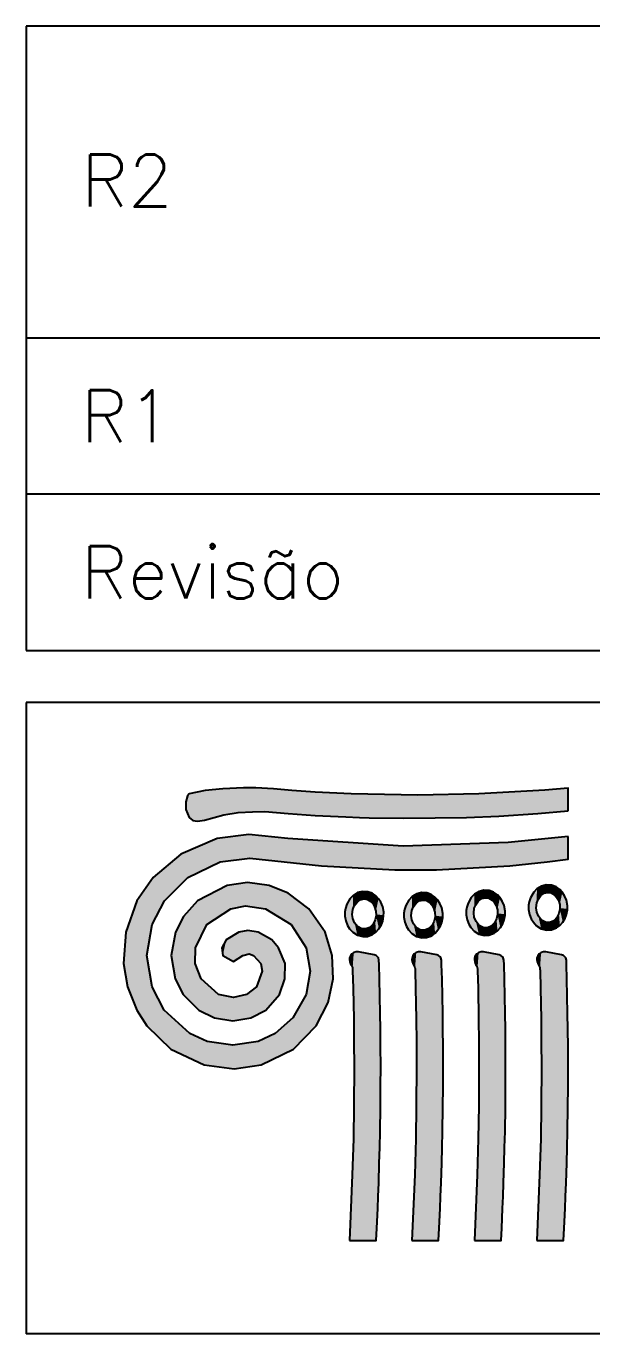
# Model space of a CAD drawing. Extents: x 0 to 84.1, y 0 to 59.4.
# Drawn here: x 65.6 to 67.77, y 7.38 to 12.41 of the extents above; entities that cross this region are included whole.
import ezdxf

# ---------------------------------------------------------------- set-up
doc = ezdxf.new("R2010")
doc.units = 0
doc.header["$MEASUREMENT"] = 0
doc.layers.add('2', color=2, linetype='CONTINUOUS')
doc.layers.add('3', color=3, linetype='CONTINUOUS')
doc.styles.get("Standard").update_dxf_attribs({"font": 'ROMANS.SHX'})

msp = doc.modelspace()

# ---------------------------------------------------------------- linework, layer by layer
at = {"layer": '2', "linetype": 'Continuous'}
for p, q in [((83.1, 12.407896), (65.6, 12.407888)), ((65.6, 12.407888), (65.6, 10.007925)), ((83.1, 11.207914), (65.6, 11.207907)), ((83.1, 10.607908), (65.6, 10.607901)), ((65.6, 10.007925), (83.1, 10.007933)), ((83.1, 9.80792), (65.6, 9.807913)), ((65.6, 9.807913), (65.6, 7.379943)), ((83.1, 7.379951), (65.6, 7.379943))]:
    msp.add_line(p, q, dxfattribs=at)
at = {"layer": '3', "linetype": 'Continuous'}
for points in [[(67.682108, 9.3906), (67.682382, 9.478426), (67.592386, 9.470602), (67.33996, 9.455601), (67.104486, 9.450796), (66.848688, 9.455601), (66.710962, 9.462519), (66.620813, 9.468695), (66.550607, 9.474985), (66.482568, 9.478931), (66.434839, 9.479364), (66.355096, 9.475798), (66.288263, 9.468641), (66.225732, 9.455601), (66.219293, 9.449015), (66.212946, 9.425602), (66.214136, 9.395601), (66.226373, 9.365601), (66.240533, 9.353704), (66.257837, 9.350634), (66.285638, 9.355585), (66.322504, 9.365601), (66.359735, 9.375717), (66.414545, 9.384447), (66.469537, 9.387074), (66.516718, 9.388165), (66.60679, 9.380602), (66.710535, 9.373507), (66.828104, 9.367554), (66.880884, 9.365601), (66.918024, 9.364492), (67.050745, 9.362333), (67.291849, 9.365601), (67.415918, 9.370899), (67.565942, 9.380602), (67.682108, 9.3906)], [(67.682275, 9.292526), (67.451929, 9.26943), (67.047968, 9.254431), (66.606012, 9.284431), (66.455865, 9.299366), (66.334451, 9.284431), (66.194025, 9.224432), (66.087869, 9.13443), (66.025476, 9.044432), (65.982553, 8.924431), (65.974344, 8.804432), (65.989542, 8.71443), (66.025247, 8.62443), (66.063379, 8.56443), (66.156412, 8.474432), (66.284113, 8.414431), (66.399072, 8.399403), (66.502924, 8.414431), (66.627679, 8.474432), (66.714868, 8.56443), (66.760522, 8.65443), (66.779733, 8.744431), (66.775705, 8.834431), (66.749139, 8.924431), (66.685617, 9.014431), (66.606439, 9.07443), (66.533197, 9.104431), (66.450128, 9.11525), (66.372827, 9.104431), (66.258646, 9.044432), (66.203943, 8.98443), (66.173196, 8.924431), (66.157404, 8.834431), (66.173029, 8.744432), (66.203607, 8.684431), (66.263757, 8.62443), (66.323511, 8.594431), (66.394403, 8.583475), (66.463525, 8.594431), (66.520746, 8.62443), (66.573694, 8.684431), (66.594202, 8.744431), (66.595026, 8.804432), (66.570032, 8.864431), (66.543802, 8.89443), (66.491815, 8.924431), (66.451639, 8.931158), (66.416574, 8.924431), (66.368524, 8.89443), (66.351358, 8.864431), (66.355585, 8.834431), (66.396707, 8.811056), (66.433099, 8.834431), (66.457391, 8.840839), (66.474023, 8.834431), (66.501276, 8.804432), (66.506647, 8.774431), (66.484628, 8.71443), (66.447183, 8.684431), (66.397241, 8.673525), (66.339471, 8.684431), (66.272073, 8.744432), (66.249948, 8.804432), (66.250024, 8.864431), (66.294611, 8.954432), (66.386072, 9.014431), (66.442621, 9.025007), (66.52012, 9.014431), (66.617715, 8.954432), (66.675638, 8.864431), (66.691248, 8.774431), (66.675714, 8.684431), (66.625085, 8.594431), (66.556238, 8.534431), (66.491052, 8.504431), (66.394693, 8.489367), (66.295984, 8.504431), (66.228906, 8.534431), (66.130731, 8.62443), (66.08381, 8.71443), (66.063303, 8.834431), (66.083978, 8.954432), (66.131067, 9.044432), (66.221063, 9.13443), (66.345331, 9.194431), (66.458795, 9.209333), (66.591699, 9.194429), (66.734766, 9.179432), (67.016046, 9.164431), (67.17724, 9.164431), (67.458536, 9.179432), (67.601617, 9.194429), (67.682275, 9.205105), (67.682275, 9.292526)], [(67.651056, 9.01318), (67.679941, 9.010345), (67.680139, 9.025682), (67.676202, 9.047148), (67.669, 9.064474), (67.660181, 9.078058), (67.650354, 9.088884), (67.635904, 9.098909), (67.618707, 9.104954), (67.59855, 9.105957), (67.580042, 9.101328), (67.562463, 9.09082), (67.550256, 9.077709), (67.537912, 9.056534), (67.532831, 9.040876), (67.530725, 9.027674), (67.530679, 9.01128), (67.534097, 8.99268), (67.540918, 8.975435), (67.548883, 8.962545), (67.560937, 8.948984), (67.578882, 8.937578), (67.599741, 8.932346), (67.618036, 8.933327), (67.63772, 8.940475), (67.650537, 8.949694), (67.661874, 8.962606), (67.671289, 8.978491), (67.67634, 8.991747), (67.679941, 9.010345), (67.651056, 9.01318), (67.647287, 8.996344), (67.639032, 8.980574), (67.627008, 8.96797), (67.611948, 8.961723), (67.59588, 8.962345), (67.579965, 8.970942), (67.568292, 8.985844), (67.56167, 9.001894), (67.559412, 9.017694), (67.561761, 9.036875), (67.56701, 9.050226), (67.577585, 9.065071), (67.590158, 9.074083), (67.604852, 9.077269), (67.617639, 9.075212), (67.630396, 9.067793), (67.637781, 9.059566), (67.645197, 9.047176), (67.650385, 9.030325), (67.651056, 9.01318)], [(66.944727, 8.988146), (66.973611, 8.985312), (66.97381, 9.000647), (66.969873, 9.022112), (66.962671, 9.03944), (66.953851, 9.053026), (66.944025, 9.06385), (66.929575, 9.073877), (66.912378, 9.07992), (66.892221, 9.080923), (66.873712, 9.076294), (66.856134, 9.065786), (66.843927, 9.052675), (66.831583, 9.0315), (66.826501, 9.015844), (66.824396, 9.00264), (66.82435, 8.986246), (66.827768, 8.967646), (66.834589, 8.950399), (66.842554, 8.937511), (66.854608, 8.923952), (66.872552, 8.912545), (66.893411, 8.907312), (66.911707, 8.908293), (66.93139, 8.915442), (66.944208, 8.924658), (66.955545, 8.937574), (66.96496, 8.953455), (66.97001, 8.966713), (66.973611, 8.985312), (66.944727, 8.988146), (66.940958, 8.97131), (66.932703, 8.955542), (66.920679, 8.942938), (66.905618, 8.936689), (66.889551, 8.937311), (66.873636, 8.945908), (66.861963, 8.96081), (66.855341, 8.976862), (66.853082, 8.992662), (66.855432, 9.011843), (66.860681, 9.025192), (66.871255, 9.040037), (66.883829, 9.049051), (66.898523, 9.052233), (66.91131, 9.05018), (66.924066, 9.042761), (66.931451, 9.034533), (66.938867, 9.022142), (66.944055, 9.005293), (66.944727, 8.988146)], [(67.171564, 8.983473), (67.200449, 8.980639), (67.200647, 8.995974), (67.19671, 9.017439), (67.189508, 9.034767), (67.180688, 9.048353), (67.170862, 9.059177), (67.156412, 9.069204), (67.139215, 9.075247), (67.119058, 9.07625), (67.100549, 9.071621), (67.082971, 9.061113), (67.070764, 9.048002), (67.05842, 9.026827), (67.053339, 9.011171), (67.051233, 8.997967), (67.051187, 8.981573), (67.054605, 8.962973), (67.061426, 8.945726), (67.069391, 8.932838), (67.081445, 8.919278), (67.09939, 8.907872), (67.120248, 8.902639), (67.138544, 8.90362), (67.158228, 8.910769), (67.171045, 8.919986), (67.182382, 8.932901), (67.191797, 8.948782), (67.196848, 8.96204), (67.200449, 8.980639), (67.171564, 8.983473), (67.167795, 8.966637), (67.15954, 8.950869), (67.147516, 8.938265), (67.132455, 8.932016), (67.116388, 8.932638), (67.100473, 8.941235), (67.0888, 8.956137), (67.082178, 8.972189), (67.079919, 8.987989), (67.082269, 9.00717), (67.087518, 9.020519), (67.098093, 9.035364), (67.110666, 9.044378), (67.12536, 9.04756), (67.138147, 9.045507), (67.150903, 9.038088), (67.158289, 9.02986), (67.165704, 9.017469), (67.170892, 9.00062), (67.171564, 8.983473)], [(67.411264, 8.992693), (67.440149, 8.989859), (67.440347, 9.005194), (67.436411, 9.026659), (67.429224, 9.043987), (67.420389, 9.057573), (67.410577, 9.068398), (67.396112, 9.078424), (67.378931, 9.084467), (67.358759, 9.08547), (67.340265, 9.080841), (67.322687, 9.070333), (67.31048, 9.057222), (67.29812, 9.036047), (67.293054, 9.020391), (67.290948, 9.007187), (67.290887, 8.990793), (67.294305, 8.972193), (67.301141, 8.954947), (67.309091, 8.942059), (67.321146, 8.928499), (67.33909, 8.917092), (67.359949, 8.91186), (67.378259, 8.91284), (67.397943, 8.919989), (67.410745, 8.929205), (67.422083, 8.942122), (67.431497, 8.958002), (67.436548, 8.97126), (67.440149, 8.989859), (67.411264, 8.992693), (67.407495, 8.975857), (67.399255, 8.960089), (67.387231, 8.947485), (67.372156, 8.941236), (67.356104, 8.941858), (67.340173, 8.950455), (67.328516, 8.965357), (67.321878, 8.981409), (67.31962, 8.99721), (67.321985, 9.01639), (67.327234, 9.029739), (67.337793, 9.044584), (67.350366, 9.053598), (67.36506, 9.05678), (67.377863, 9.054728), (67.390619, 9.047308), (67.397989, 9.03908), (67.405405, 9.02669), (67.410608, 9.00984), (67.411264, 8.992693)], [(66.842279, 7.739437), (66.94491, 7.739439), (66.947275, 7.786627), (66.950723, 7.862328), (66.95257, 7.907877), (66.954523, 7.960403), (66.956918, 8.035666), (66.958536, 8.096395), (66.959894, 8.158493), (66.961343, 8.251038), (66.962061, 8.329054), (66.962289, 8.410531), (66.962061, 8.48235), (66.96145, 8.552756), (66.960657, 8.610739), (66.959375, 8.679088), (66.957849, 8.743306), (66.956232, 8.799954), (66.955713, 8.816286), (66.953302, 8.825648), (66.950403, 8.83005), (66.944482, 8.834986), (66.937418, 8.837608), (66.877039, 8.849056), (66.867792, 8.849098), (66.85882, 8.846245), (66.851068, 8.840656), (66.845834, 8.833596), (66.842798, 8.824997), (66.842279, 8.819589), (66.843439, 8.810333), (66.845453, 8.804639), (66.848413, 8.799309), (66.851465, 8.793633), (66.853357, 8.787999), (66.854181, 8.78358), (66.85444, 8.777612), (66.856226, 8.708833), (66.858453, 8.589367), (66.859369, 8.502367), (66.859705, 8.406388), (66.858789, 8.256698), (66.857278, 8.129676), (66.85293, 7.991474), (66.842279, 7.739437)], [(67.082285, 7.739435), (67.1849, 7.739437), (67.18728, 7.786626), (67.190729, 7.862326), (67.19259, 7.907875), (67.194513, 7.960402), (67.196924, 8.035666), (67.198541, 8.096394), (67.199884, 8.158491), (67.201349, 8.251036), (67.202051, 8.329052), (67.202295, 8.41053), (67.202066, 8.482349), (67.201456, 8.552755), (67.200647, 8.610737), (67.19938, 8.679087), (67.197839, 8.743305), (67.196222, 8.799953), (67.195718, 8.816284), (67.193323, 8.825647), (67.190393, 8.830048), (67.184488, 8.834984), (67.177423, 8.837606), (67.117059, 8.849054), (67.107797, 8.849096), (67.098825, 8.846243), (67.091089, 8.840654), (67.08584, 8.833595), (67.082819, 8.824995), (67.0823, 8.819588), (67.083459, 8.810331), (67.085474, 8.804638), (67.088434, 8.799307), (67.09147, 8.793633), (67.093378, 8.787998), (67.094202, 8.783579), (67.094446, 8.777611), (67.096231, 8.708832), (67.098444, 8.589365), (67.099374, 8.502365), (67.09971, 8.406387), (67.09881, 8.256697), (67.097284, 8.129675), (67.09292, 7.991472), (67.082285, 7.739435)], [(67.32229, 7.739437), (67.424921, 7.739439), (67.427286, 7.786627), (67.430734, 7.862328), (67.432581, 7.907877), (67.434534, 7.960403), (67.436929, 8.035667), (67.438547, 8.096395), (67.439905, 8.158493), (67.441354, 8.251038), (67.442072, 8.329054), (67.4423, 8.410532), (67.442072, 8.482351), (67.441461, 8.552757), (67.440668, 8.610739), (67.439386, 8.679089), (67.43786, 8.743307), (67.436243, 8.799955), (67.435724, 8.816286), (67.433313, 8.825649), (67.430414, 8.83005), (67.424493, 8.834986), (67.417429, 8.837608), (67.35705, 8.849056), (67.347803, 8.849098), (67.338831, 8.846245), (67.331079, 8.840656), (67.325845, 8.833597), (67.322809, 8.824997), (67.32229, 8.81959), (67.32345, 8.810333), (67.325464, 8.80464), (67.328424, 8.799309), (67.331476, 8.793634), (67.333368, 8.788), (67.334192, 8.783581), (67.334451, 8.777613), (67.336237, 8.708834), (67.338464, 8.589367), (67.33938, 8.502367), (67.339716, 8.406389), (67.3388, 8.256699), (67.337289, 8.129677), (67.332941, 7.991474), (67.32229, 7.739437)], [(67.56228, 7.739435), (67.664911, 7.739437), (67.667276, 7.786626), (67.670724, 7.862326), (67.672571, 7.907875), (67.674524, 7.960402), (67.67692, 8.035666), (67.678537, 8.096394), (67.679895, 8.158491), (67.681345, 8.251036), (67.682062, 8.329052), (67.682291, 8.41053), (67.682062, 8.482349), (67.681451, 8.552755), (67.680658, 8.610737), (67.679376, 8.679087), (67.67785, 8.743305), (67.676233, 8.799953), (67.675714, 8.816284), (67.673303, 8.825647), (67.670404, 8.830048), (67.664484, 8.834984), (67.657419, 8.837606), (67.59704, 8.849054), (67.587793, 8.849096), (67.578821, 8.846243), (67.571069, 8.840654), (67.565836, 8.833595), (67.562799, 8.824995), (67.56228, 8.819588), (67.56344, 8.810331), (67.565454, 8.804638), (67.568414, 8.799307), (67.571466, 8.793633), (67.573358, 8.787998), (67.574182, 8.783579), (67.574442, 8.777611), (67.576227, 8.708832), (67.578455, 8.589365), (67.57937, 8.502365), (67.579706, 8.406387), (67.57879, 8.256697), (67.57728, 8.129675), (67.572931, 7.991472), (67.56228, 7.739435)]]:
    msp.add_lwpolyline(points, dxfattribs=at)
for points in [[(66.226373, 9.365601), (66.225732, 9.455601), (66.219293, 9.449015)], [(66.225732, 9.455601), (66.226373, 9.365601), (66.288263, 9.468641)], [(66.226373, 9.365601), (66.240533, 9.353704), (66.288263, 9.468641)], [(66.240533, 9.353704), (66.257837, 9.350634), (66.288263, 9.468641)], [(66.257837, 9.350634), (66.285638, 9.355585), (66.288263, 9.468641)], [(66.285638, 9.355585), (66.322504, 9.365601), (66.288263, 9.468641)], [(66.288263, 9.468641), (66.322504, 9.365601), (66.355096, 9.475798)], [(66.322504, 9.365601), (66.359735, 9.375717), (66.355096, 9.475798)], [(66.355096, 9.475798), (66.359735, 9.375717), (66.434839, 9.479364)], [(66.359735, 9.375717), (66.414545, 9.384447), (66.434839, 9.479364)], [(66.414545, 9.384447), (66.469537, 9.387074), (66.434839, 9.479364)], [(66.434839, 9.479364), (66.469537, 9.387074), (66.482568, 9.478931)], [(66.469537, 9.387074), (66.516718, 9.388165), (66.482568, 9.478931)], [(66.482568, 9.478931), (66.516718, 9.388165), (66.550607, 9.474985)], [(66.516718, 9.388165), (66.60679, 9.380602), (66.550607, 9.474985)], [(66.550607, 9.474985), (66.60679, 9.380602), (66.620813, 9.468695)], [(66.60679, 9.380602), (66.710535, 9.373507), (66.620813, 9.468695)], [(66.620813, 9.468695), (66.710535, 9.373507), (66.710962, 9.462519)], [(66.710535, 9.373507), (66.828104, 9.367554), (66.710962, 9.462519)], [(66.710962, 9.462519), (66.828104, 9.367554), (66.848688, 9.455601)], [(66.828104, 9.367554), (66.880884, 9.365601), (66.848688, 9.455601)], [(66.848688, 9.455601), (66.880884, 9.365601), (67.104486, 9.450796)], [(67.104486, 9.450796), (67.291849, 9.365601), (67.33996, 9.455601)], [(67.291849, 9.365601), (67.415918, 9.370899), (67.33996, 9.455601)], [(67.592386, 9.470602), (67.33996, 9.455601), (67.415918, 9.370899)], [(67.592386, 9.470602), (67.415918, 9.370899), (67.565942, 9.380602)], [(67.592386, 9.470602), (67.565942, 9.380602), (67.682108, 9.3906)], [(67.592386, 9.470602), (67.682108, 9.3906), (67.682382, 9.478426)], [(66.212946, 9.425602), (66.214136, 9.395601), (66.219293, 9.449015)], [(66.214136, 9.395601), (66.226373, 9.365601), (66.219293, 9.449015)], [(66.880884, 9.365601), (66.918024, 9.364492), (67.104486, 9.450796)], [(66.918024, 9.364492), (67.050745, 9.362333), (67.104486, 9.450796)], [(67.050745, 9.362333), (67.291849, 9.365601), (67.104486, 9.450796)], [(66.221063, 9.13443), (66.334451, 9.284431), (66.194025, 9.224432)], [(66.345331, 9.194431), (66.334451, 9.284431), (66.221063, 9.13443)], [(66.345331, 9.194431), (66.455865, 9.299366), (66.334451, 9.284431)], [(66.458795, 9.209333), (66.455865, 9.299366), (66.345331, 9.194431)], [(66.455865, 9.299366), (66.458795, 9.209333), (66.606012, 9.284431)], [(66.458795, 9.209333), (66.591699, 9.194429), (66.606012, 9.284431)], [(66.591699, 9.194429), (66.734766, 9.179432), (66.606012, 9.284431)], [(66.734766, 9.179432), (67.047968, 9.254431), (66.606012, 9.284431)], [(66.734766, 9.179432), (67.016046, 9.164431), (67.047968, 9.254431)], [(67.016046, 9.164431), (67.17724, 9.164431), (67.047968, 9.254431)], [(67.047968, 9.254431), (67.17724, 9.164431), (67.451929, 9.26943)], [(67.17724, 9.164431), (67.458536, 9.179432), (67.451929, 9.26943)], [(67.451929, 9.26943), (67.458536, 9.179432), (67.682275, 9.292526)], [(67.458536, 9.179432), (67.601617, 9.194429), (67.682275, 9.292526)], [(67.682275, 9.292526), (67.601617, 9.194429), (67.682275, 9.205105)], [(66.131067, 9.044432), (66.194025, 9.224432), (66.087869, 9.13443)], [(66.221063, 9.13443), (66.194025, 9.224432), (66.131067, 9.044432)], [(66.087869, 9.13443), (66.025476, 9.044432), (66.063303, 8.834431)], [(66.083978, 8.954432), (66.087869, 9.13443), (66.063303, 8.834431)], [(66.131067, 9.044432), (66.087869, 9.13443), (66.083978, 8.954432)], [(66.294611, 8.954432), (66.372827, 9.104431), (66.258646, 9.044432)], [(66.386072, 9.014431), (66.372827, 9.104431), (66.294611, 8.954432)], [(66.386072, 9.014431), (66.450128, 9.11525), (66.372827, 9.104431)], [(66.386072, 9.014431), (66.442621, 9.025007), (66.450128, 9.11525)], [(66.442621, 9.025007), (66.52012, 9.014431), (66.450128, 9.11525)], [(66.450128, 9.11525), (66.52012, 9.014431), (66.533197, 9.104431)], [(66.52012, 9.014431), (66.617715, 8.954432), (66.533197, 9.104431)], [(66.533197, 9.104431), (66.617715, 8.954432), (66.606439, 9.07443)], [(67.562463, 9.09082), (67.56701, 9.050226), (67.580042, 9.101328)], [(67.577585, 9.065071), (67.580042, 9.101328), (67.56701, 9.050226)], [(67.590158, 9.074083), (67.580042, 9.101328), (67.577585, 9.065071)], [(67.590158, 9.074083), (67.59855, 9.105957), (67.580042, 9.101328)], [(67.604852, 9.077269), (67.59855, 9.105957), (67.590158, 9.074083)], [(67.604852, 9.077269), (67.618707, 9.104954), (67.59855, 9.105957)], [(67.604852, 9.077269), (67.617639, 9.075212), (67.618707, 9.104954)], [(67.617639, 9.075212), (67.630396, 9.067793), (67.618707, 9.104954)], [(67.618707, 9.104954), (67.630396, 9.067793), (67.635904, 9.098909)], [(66.685617, 9.014431), (66.606439, 9.07443), (66.617715, 8.954432)], [(66.831583, 9.0315), (66.834589, 8.950399), (66.843927, 9.052675)], [(66.834589, 8.950399), (66.842554, 8.937511), (66.843927, 9.052675)], [(66.842554, 8.937511), (66.854608, 8.923952), (66.843927, 9.052675)], [(66.856134, 9.065786), (66.843927, 9.052675), (66.853082, 8.992662)], [(66.854608, 8.923952), (66.853082, 8.992662), (66.843927, 9.052675)], [(66.856134, 9.065786), (66.853082, 8.992662), (66.855432, 9.011843)], [(66.856134, 9.065786), (66.855432, 9.011843), (66.860681, 9.025192)], [(66.856134, 9.065786), (66.860681, 9.025192), (66.873712, 9.076294)], [(66.871255, 9.040037), (66.873712, 9.076294), (66.860681, 9.025192)], [(66.883829, 9.049051), (66.873712, 9.076294), (66.871255, 9.040037)], [(66.883829, 9.049051), (66.892221, 9.080923), (66.873712, 9.076294)], [(66.898523, 9.052233), (66.892221, 9.080923), (66.883829, 9.049051)], [(66.898523, 9.052233), (66.912378, 9.07992), (66.892221, 9.080923)], [(66.898523, 9.052233), (66.91131, 9.05018), (66.912378, 9.07992)], [(66.91131, 9.05018), (66.924066, 9.042761), (66.912378, 9.07992)], [(66.912378, 9.07992), (66.924066, 9.042761), (66.929575, 9.073877)], [(66.924066, 9.042761), (66.931451, 9.034533), (66.929575, 9.073877)], [(66.929575, 9.073877), (66.931451, 9.034533), (66.944025, 9.06385)], [(66.931451, 9.034533), (66.938867, 9.022142), (66.944025, 9.06385)], [(66.938867, 9.022142), (66.944055, 9.005293), (66.944025, 9.06385)], [(66.944025, 9.06385), (66.944055, 9.005293), (66.953851, 9.053026)], [(66.944055, 9.005293), (66.944727, 8.988146), (66.953851, 9.053026)], [(66.973611, 8.985312), (66.953851, 9.053026), (66.944727, 8.988146)], [(66.973611, 8.985312), (66.962671, 9.03944), (66.953851, 9.053026)], [(67.082971, 9.061113), (67.070764, 9.048002), (67.079919, 8.987989)], [(67.082971, 9.061113), (67.079919, 8.987989), (67.082269, 9.00717)], [(67.082971, 9.061113), (67.082269, 9.00717), (67.087518, 9.020519)], [(67.082971, 9.061113), (67.087518, 9.020519), (67.100549, 9.071621)], [(67.098093, 9.035364), (67.100549, 9.071621), (67.087518, 9.020519)], [(67.110666, 9.044378), (67.100549, 9.071621), (67.098093, 9.035364)], [(67.110666, 9.044378), (67.119058, 9.07625), (67.100549, 9.071621)], [(67.12536, 9.04756), (67.119058, 9.07625), (67.110666, 9.044378)], [(67.12536, 9.04756), (67.139215, 9.075247), (67.119058, 9.07625)], [(67.12536, 9.04756), (67.138147, 9.045507), (67.139215, 9.075247)], [(67.138147, 9.045507), (67.150903, 9.038088), (67.139215, 9.075247)], [(67.139215, 9.075247), (67.150903, 9.038088), (67.156412, 9.069204)], [(67.150903, 9.038088), (67.158289, 9.02986), (67.156412, 9.069204)], [(67.156412, 9.069204), (67.158289, 9.02986), (67.170862, 9.059177)], [(67.158289, 9.02986), (67.165704, 9.017469), (67.170862, 9.059177)], [(67.165704, 9.017469), (67.170892, 9.00062), (67.170862, 9.059177)], [(67.170862, 9.059177), (67.170892, 9.00062), (67.180688, 9.048353)], [(67.29812, 9.036047), (67.301141, 8.954947), (67.31048, 9.057222)], [(67.301141, 8.954947), (67.309091, 8.942059), (67.31048, 9.057222)], [(67.309091, 8.942059), (67.321146, 8.928499), (67.31048, 9.057222)], [(67.322687, 9.070333), (67.31048, 9.057222), (67.31962, 8.99721)], [(67.321146, 8.928499), (67.31962, 8.99721), (67.31048, 9.057222)], [(67.322687, 9.070333), (67.31962, 8.99721), (67.321985, 9.01639)], [(67.322687, 9.070333), (67.321985, 9.01639), (67.327234, 9.029739)], [(67.322687, 9.070333), (67.327234, 9.029739), (67.340265, 9.080841)], [(67.337793, 9.044584), (67.340265, 9.080841), (67.327234, 9.029739)], [(67.350366, 9.053598), (67.340265, 9.080841), (67.337793, 9.044584)], [(67.350366, 9.053598), (67.358759, 9.08547), (67.340265, 9.080841)], [(67.36506, 9.05678), (67.358759, 9.08547), (67.350366, 9.053598)], [(67.36506, 9.05678), (67.378931, 9.084467), (67.358759, 9.08547)], [(67.36506, 9.05678), (67.377863, 9.054728), (67.378931, 9.084467)], [(67.377863, 9.054728), (67.390619, 9.047308), (67.378931, 9.084467)], [(67.378931, 9.084467), (67.390619, 9.047308), (67.396112, 9.078424)], [(67.390619, 9.047308), (67.397989, 9.03908), (67.396112, 9.078424)], [(67.396112, 9.078424), (67.397989, 9.03908), (67.410577, 9.068398)], [(67.397989, 9.03908), (67.405405, 9.02669), (67.410577, 9.068398)], [(67.405405, 9.02669), (67.410608, 9.00984), (67.410577, 9.068398)], [(67.410577, 9.068398), (67.410608, 9.00984), (67.420389, 9.057573)], [(67.410608, 9.00984), (67.411264, 8.992693), (67.420389, 9.057573)], [(67.440149, 8.989859), (67.420389, 9.057573), (67.411264, 8.992693)], [(67.440149, 8.989859), (67.429224, 9.043987), (67.420389, 9.057573)], [(67.537912, 9.056534), (67.532831, 9.040876), (67.534097, 8.99268)], [(67.540918, 8.975435), (67.537912, 9.056534), (67.534097, 8.99268)], [(67.537912, 9.056534), (67.540918, 8.975435), (67.550256, 9.077709)], [(67.540918, 8.975435), (67.548883, 8.962545), (67.550256, 9.077709)], [(67.548883, 8.962545), (67.560937, 8.948984), (67.550256, 9.077709)], [(67.562463, 9.09082), (67.550256, 9.077709), (67.559412, 9.017694)], [(67.560937, 8.948984), (67.559412, 9.017694), (67.550256, 9.077709)], [(67.562463, 9.09082), (67.559412, 9.017694), (67.561761, 9.036875)], [(67.562463, 9.09082), (67.561761, 9.036875), (67.56701, 9.050226)], [(67.630396, 9.067793), (67.637781, 9.059566), (67.635904, 9.098909)], [(67.635904, 9.098909), (67.637781, 9.059566), (67.650354, 9.088884)], [(67.637781, 9.059566), (67.645197, 9.047176), (67.650354, 9.088884)], [(67.645197, 9.047176), (67.650385, 9.030325), (67.650354, 9.088884)], [(67.650354, 9.088884), (67.650385, 9.030325), (67.660181, 9.078058)], [(67.650385, 9.030325), (67.651056, 9.01318), (67.660181, 9.078058)], [(67.679941, 9.010345), (67.660181, 9.078058), (67.651056, 9.01318)], [(67.679941, 9.010345), (67.669, 9.064474), (67.660181, 9.078058)], [(67.679941, 9.010345), (67.676202, 9.047148), (67.669, 9.064474)], [(66.025476, 9.044432), (65.982553, 8.924431), (65.989542, 8.71443)], [(66.025476, 9.044432), (65.989542, 8.71443), (66.025247, 8.62443)], [(66.025476, 9.044432), (66.025247, 8.62443), (66.063379, 8.56443)], [(66.063303, 8.834431), (66.025476, 9.044432), (66.063379, 8.56443)], [(66.250024, 8.864431), (66.258646, 9.044432), (66.203943, 8.98443)], [(66.294611, 8.954432), (66.258646, 9.044432), (66.250024, 8.864431)], [(66.685617, 9.014431), (66.617715, 8.954432), (66.675638, 8.864431)], [(66.685617, 9.014431), (66.675638, 8.864431), (66.691248, 8.774431)], [(66.685617, 9.014431), (66.691248, 8.774431), (66.749139, 8.924431)], [(66.824396, 9.00264), (66.82435, 8.986246), (66.827768, 8.967646)], [(66.826501, 9.015844), (66.824396, 9.00264), (66.827768, 8.967646)], [(66.831583, 9.0315), (66.826501, 9.015844), (66.827768, 8.967646)], [(66.834589, 8.950399), (66.831583, 9.0315), (66.827768, 8.967646)], [(66.973611, 8.985312), (66.969873, 9.022112), (66.962671, 9.03944)], [(66.973611, 8.985312), (66.97381, 9.000647), (66.969873, 9.022112)], [(67.053339, 9.011171), (67.051233, 8.997967), (67.054605, 8.962973)], [(67.05842, 9.026827), (67.053339, 9.011171), (67.054605, 8.962973)], [(67.061426, 8.945726), (67.05842, 9.026827), (67.054605, 8.962973)], [(67.05842, 9.026827), (67.061426, 8.945726), (67.070764, 9.048002)], [(67.061426, 8.945726), (67.069391, 8.932838), (67.070764, 9.048002)], [(67.069391, 8.932838), (67.081445, 8.919278), (67.070764, 9.048002)], [(67.081445, 8.919278), (67.079919, 8.987989), (67.070764, 9.048002)], [(67.170892, 9.00062), (67.171564, 8.983473), (67.180688, 9.048353)], [(67.200449, 8.980639), (67.180688, 9.048353), (67.171564, 8.983473)], [(67.200449, 8.980639), (67.189508, 9.034767), (67.180688, 9.048353)], [(67.200449, 8.980639), (67.19671, 9.017439), (67.189508, 9.034767)], [(67.200449, 8.980639), (67.200647, 8.995974), (67.19671, 9.017439)], [(67.290948, 9.007187), (67.290887, 8.990793), (67.294305, 8.972193)], [(67.293054, 9.020391), (67.290948, 9.007187), (67.294305, 8.972193)], [(67.29812, 9.036047), (67.293054, 9.020391), (67.294305, 8.972193)], [(67.301141, 8.954947), (67.29812, 9.036047), (67.294305, 8.972193)], [(67.440149, 8.989859), (67.436411, 9.026659), (67.429224, 9.043987)], [(67.440149, 8.989859), (67.440347, 9.005194), (67.436411, 9.026659)], [(67.530725, 9.027674), (67.530679, 9.01128), (67.534097, 8.99268)], [(67.532831, 9.040876), (67.530725, 9.027674), (67.534097, 8.99268)], [(67.559412, 9.017694), (67.560937, 8.948984), (67.56167, 9.001894)], [(67.560937, 8.948984), (67.578882, 8.937578), (67.56167, 9.001894)], [(67.578882, 8.937578), (67.568292, 8.985844), (67.56167, 9.001894)], [(67.650537, 8.949694), (67.651056, 9.01318), (67.647287, 8.996344)], [(67.650537, 8.949694), (67.661874, 8.962606), (67.651056, 9.01318)], [(67.679941, 9.010345), (67.651056, 9.01318), (67.661874, 8.962606)], [(67.679941, 9.010345), (67.661874, 8.962606), (67.671289, 8.978491)], [(67.679941, 9.010345), (67.671289, 8.978491), (67.67634, 8.991747)], [(67.679941, 9.010345), (67.680139, 9.025682), (67.676202, 9.047148)], [(66.173196, 8.924431), (66.203607, 8.684431), (66.203943, 8.98443)], [(66.203607, 8.684431), (66.263757, 8.62443), (66.203943, 8.98443)], [(66.249948, 8.804432), (66.203943, 8.98443), (66.263757, 8.62443)], [(66.250024, 8.864431), (66.203943, 8.98443), (66.249948, 8.804432)], [(66.853082, 8.992662), (66.854608, 8.923952), (66.855341, 8.976862)], [(66.854608, 8.923952), (66.872552, 8.912545), (66.855341, 8.976862)], [(66.872552, 8.912545), (66.861963, 8.96081), (66.855341, 8.976862)], [(66.861963, 8.96081), (66.872552, 8.912545), (66.873636, 8.945908)], [(66.920679, 8.942938), (66.93139, 8.915442), (66.932703, 8.955542)], [(66.944208, 8.924658), (66.932703, 8.955542), (66.93139, 8.915442)], [(66.944208, 8.924658), (66.940958, 8.97131), (66.932703, 8.955542)], [(66.944208, 8.924658), (66.944727, 8.988146), (66.940958, 8.97131)], [(66.944208, 8.924658), (66.955545, 8.937574), (66.944727, 8.988146)], [(66.973611, 8.985312), (66.944727, 8.988146), (66.955545, 8.937574)], [(66.973611, 8.985312), (66.955545, 8.937574), (66.96496, 8.953455)], [(66.973611, 8.985312), (66.96496, 8.953455), (66.97001, 8.966713)], [(67.051233, 8.997967), (67.051187, 8.981573), (67.054605, 8.962973)], [(67.079919, 8.987989), (67.081445, 8.919278), (67.082178, 8.972189)], [(67.081445, 8.919278), (67.09939, 8.907872), (67.082178, 8.972189)], [(67.09939, 8.907872), (67.0888, 8.956137), (67.082178, 8.972189)], [(67.0888, 8.956137), (67.09939, 8.907872), (67.100473, 8.941235)], [(67.147516, 8.938265), (67.158228, 8.910769), (67.15954, 8.950869)], [(67.171045, 8.919986), (67.15954, 8.950869), (67.158228, 8.910769)], [(67.171045, 8.919986), (67.167795, 8.966637), (67.15954, 8.950869)], [(67.171045, 8.919986), (67.171564, 8.983473), (67.167795, 8.966637)], [(67.171045, 8.919986), (67.182382, 8.932901), (67.171564, 8.983473)], [(67.200449, 8.980639), (67.171564, 8.983473), (67.182382, 8.932901)], [(67.200449, 8.980639), (67.182382, 8.932901), (67.191797, 8.948782)], [(67.200449, 8.980639), (67.191797, 8.948782), (67.196848, 8.96204)], [(67.31962, 8.99721), (67.321146, 8.928499), (67.321878, 8.981409)], [(67.321146, 8.928499), (67.33909, 8.917092), (67.321878, 8.981409)], [(67.33909, 8.917092), (67.328516, 8.965357), (67.321878, 8.981409)], [(67.328516, 8.965357), (67.33909, 8.917092), (67.340173, 8.950455)], [(67.33909, 8.917092), (67.359949, 8.91186), (67.340173, 8.950455)], [(67.359949, 8.91186), (67.356104, 8.941858), (67.340173, 8.950455)], [(67.387231, 8.947485), (67.397943, 8.919989), (67.399255, 8.960089)], [(67.410745, 8.929205), (67.399255, 8.960089), (67.397943, 8.919989)], [(67.410745, 8.929205), (67.407495, 8.975857), (67.399255, 8.960089)], [(67.410745, 8.929205), (67.411264, 8.992693), (67.407495, 8.975857)], [(67.410745, 8.929205), (67.422083, 8.942122), (67.411264, 8.992693)], [(67.440149, 8.989859), (67.411264, 8.992693), (67.422083, 8.942122)], [(67.440149, 8.989859), (67.422083, 8.942122), (67.431497, 8.958002)], [(67.440149, 8.989859), (67.431497, 8.958002), (67.436548, 8.97126)], [(67.568292, 8.985844), (67.578882, 8.937578), (67.579965, 8.970942)], [(67.578882, 8.937578), (67.599741, 8.932346), (67.579965, 8.970942)], [(67.599741, 8.932346), (67.59588, 8.962345), (67.579965, 8.970942)], [(67.59588, 8.962345), (67.599741, 8.932346), (67.611948, 8.961723)], [(67.599741, 8.932346), (67.618036, 8.933327), (67.611948, 8.961723)], [(67.611948, 8.961723), (67.618036, 8.933327), (67.627008, 8.96797)], [(67.618036, 8.933327), (67.63772, 8.940475), (67.627008, 8.96797)], [(67.627008, 8.96797), (67.63772, 8.940475), (67.639032, 8.980574)], [(67.650537, 8.949694), (67.639032, 8.980574), (67.63772, 8.940475)], [(67.650537, 8.949694), (67.647287, 8.996344), (67.639032, 8.980574)], [(65.989542, 8.71443), (65.982553, 8.924431), (65.974344, 8.804432)], [(66.157404, 8.834431), (66.173029, 8.744432), (66.173196, 8.924431)], [(66.173029, 8.744432), (66.203607, 8.684431), (66.173196, 8.924431)], [(66.396707, 8.811056), (66.416574, 8.924431), (66.368524, 8.89443)], [(66.433099, 8.834431), (66.416574, 8.924431), (66.396707, 8.811056)], [(66.433099, 8.834431), (66.451639, 8.931158), (66.416574, 8.924431)], [(66.457391, 8.840839), (66.451639, 8.931158), (66.433099, 8.834431)], [(66.457391, 8.840839), (66.491815, 8.924431), (66.451639, 8.931158)], [(66.457391, 8.840839), (66.474023, 8.834431), (66.491815, 8.924431)], [(66.474023, 8.834431), (66.501276, 8.804432), (66.491815, 8.924431)], [(66.491815, 8.924431), (66.501276, 8.804432), (66.543802, 8.89443)], [(66.691248, 8.774431), (66.714868, 8.56443), (66.749139, 8.924431)], [(66.749139, 8.924431), (66.714868, 8.56443), (66.760522, 8.65443)], [(66.749139, 8.924431), (66.760522, 8.65443), (66.775705, 8.834431)], [(66.872552, 8.912545), (66.893411, 8.907312), (66.873636, 8.945908)], [(66.893411, 8.907312), (66.889551, 8.937311), (66.873636, 8.945908)], [(66.889551, 8.937311), (66.893411, 8.907312), (66.905618, 8.936689)], [(66.893411, 8.907312), (66.911707, 8.908293), (66.905618, 8.936689)], [(66.905618, 8.936689), (66.911707, 8.908293), (66.920679, 8.942938)], [(66.911707, 8.908293), (66.93139, 8.915442), (66.920679, 8.942938)], [(67.09939, 8.907872), (67.120248, 8.902639), (67.100473, 8.941235)], [(67.120248, 8.902639), (67.116388, 8.932638), (67.100473, 8.941235)], [(67.116388, 8.932638), (67.120248, 8.902639), (67.132455, 8.932016)], [(67.120248, 8.902639), (67.138544, 8.90362), (67.132455, 8.932016)], [(67.132455, 8.932016), (67.138544, 8.90362), (67.147516, 8.938265)], [(67.138544, 8.90362), (67.158228, 8.910769), (67.147516, 8.938265)], [(67.356104, 8.941858), (67.359949, 8.91186), (67.372156, 8.941236)], [(67.359949, 8.91186), (67.378259, 8.91284), (67.372156, 8.941236)], [(67.372156, 8.941236), (67.378259, 8.91284), (67.387231, 8.947485)], [(67.378259, 8.91284), (67.397943, 8.919989), (67.387231, 8.947485)], [(66.355585, 8.834431), (66.368524, 8.89443), (66.351358, 8.864431)], [(66.396707, 8.811056), (66.368524, 8.89443), (66.355585, 8.834431)], [(66.501276, 8.804432), (66.506647, 8.774431), (66.543802, 8.89443)], [(66.543802, 8.89443), (66.506647, 8.774431), (66.520746, 8.62443)], [(66.573694, 8.684431), (66.543802, 8.89443), (66.520746, 8.62443)], [(66.573694, 8.684431), (66.570032, 8.864431), (66.543802, 8.89443)], [(66.573694, 8.684431), (66.595026, 8.804432), (66.570032, 8.864431)], [(66.063303, 8.834431), (66.063379, 8.56443), (66.08381, 8.71443)], [(66.249948, 8.804432), (66.263757, 8.62443), (66.272073, 8.744432)], [(66.573694, 8.684431), (66.594202, 8.744431), (66.595026, 8.804432)], [(66.775705, 8.834431), (66.760522, 8.65443), (66.779733, 8.744431)], [(66.842279, 8.819589), (66.843439, 8.810333), (66.842798, 8.824997)], [(66.843439, 8.810333), (66.845834, 8.833596), (66.842798, 8.824997)], [(66.845453, 8.804639), (66.845834, 8.833596), (66.843439, 8.810333)], [(66.848413, 8.799309), (66.845834, 8.833596), (66.845453, 8.804639)], [(66.848413, 8.799309), (66.851068, 8.840656), (66.845834, 8.833596)], [(66.851465, 8.793633), (66.851068, 8.840656), (66.848413, 8.799309)], [(66.851068, 8.840656), (66.851465, 8.793633), (66.85882, 8.846245)], [(66.851465, 8.793633), (66.853357, 8.787999), (66.85882, 8.846245)], [(66.853357, 8.787999), (66.854181, 8.78358), (66.85882, 8.846245)], [(66.854181, 8.78358), (66.85444, 8.777612), (66.85882, 8.846245)], [(66.85444, 8.777612), (66.856226, 8.708833), (66.85882, 8.846245)], [(66.856226, 8.708833), (66.858453, 8.589367), (66.85882, 8.846245)], [(66.858453, 8.589367), (66.859369, 8.502367), (66.85882, 8.846245)], [(66.85882, 8.846245), (66.859369, 8.502367), (66.867792, 8.849098)], [(66.859369, 8.502367), (66.859705, 8.406388), (66.867792, 8.849098)], [(66.867792, 8.849098), (66.859705, 8.406388), (66.94491, 7.739439)], [(66.94491, 7.739439), (66.877039, 8.849056), (66.867792, 8.849098)], [(66.94491, 7.739439), (66.937418, 8.837608), (66.877039, 8.849056)], [(66.94491, 7.739439), (66.944482, 8.834986), (66.937418, 8.837608)], [(66.950403, 8.83005), (66.944482, 8.834986), (66.94491, 7.739439)], [(66.950403, 8.83005), (66.94491, 7.739439), (66.947275, 7.786627)], [(66.950403, 8.83005), (66.947275, 7.786627), (66.950723, 7.862328)], [(66.950403, 8.83005), (66.950723, 7.862328), (66.953302, 8.825648)], [(66.950723, 7.862328), (66.95257, 7.907877), (66.953302, 8.825648)], [(66.95257, 7.907877), (66.954523, 7.960403), (66.953302, 8.825648)], [(66.953302, 8.825648), (66.954523, 7.960403), (66.955713, 8.816286)], [(66.954523, 7.960403), (66.956918, 8.035666), (66.955713, 8.816286)], [(66.956232, 8.799954), (66.955713, 8.816286), (66.956918, 8.035666)], [(66.956232, 8.799954), (66.956918, 8.035666), (66.957849, 8.743306)], [(67.0823, 8.819588), (67.083459, 8.810331), (67.082819, 8.824995)], [(67.083459, 8.810331), (67.08584, 8.833595), (67.082819, 8.824995)], [(67.085474, 8.804638), (67.08584, 8.833595), (67.083459, 8.810331)], [(67.088434, 8.799307), (67.08584, 8.833595), (67.085474, 8.804638)], [(67.088434, 8.799307), (67.091089, 8.840654), (67.08584, 8.833595)], [(67.09147, 8.793633), (67.091089, 8.840654), (67.088434, 8.799307)], [(67.091089, 8.840654), (67.09147, 8.793633), (67.098825, 8.846243)], [(67.09147, 8.793633), (67.093378, 8.787998), (67.098825, 8.846243)], [(67.093378, 8.787998), (67.094202, 8.783579), (67.098825, 8.846243)], [(67.094202, 8.783579), (67.094446, 8.777611), (67.098825, 8.846243)], [(67.094446, 8.777611), (67.096231, 8.708832), (67.098825, 8.846243)], [(67.096231, 8.708832), (67.098444, 8.589365), (67.098825, 8.846243)], [(67.098444, 8.589365), (67.099374, 8.502365), (67.098825, 8.846243)], [(67.098825, 8.846243), (67.099374, 8.502365), (67.107797, 8.849096)], [(67.099374, 8.502365), (67.09971, 8.406387), (67.107797, 8.849096)], [(67.107797, 8.849096), (67.09971, 8.406387), (67.1849, 7.739437)], [(67.1849, 7.739437), (67.117059, 8.849054), (67.107797, 8.849096)], [(67.1849, 7.739437), (67.177423, 8.837606), (67.117059, 8.849054)], [(67.1849, 7.739437), (67.184488, 8.834984), (67.177423, 8.837606)], [(67.190393, 8.830048), (67.184488, 8.834984), (67.1849, 7.739437)], [(67.190393, 8.830048), (67.1849, 7.739437), (67.18728, 7.786626)], [(67.190393, 8.830048), (67.18728, 7.786626), (67.190729, 7.862326)], [(67.190393, 8.830048), (67.190729, 7.862326), (67.193323, 8.825647)], [(67.190729, 7.862326), (67.19259, 7.907875), (67.193323, 8.825647)], [(67.19259, 7.907875), (67.194513, 7.960402), (67.193323, 8.825647)], [(67.193323, 8.825647), (67.194513, 7.960402), (67.195718, 8.816284)], [(67.194513, 7.960402), (67.196924, 8.035666), (67.195718, 8.816284)], [(67.196222, 8.799953), (67.195718, 8.816284), (67.196924, 8.035666)], [(67.196222, 8.799953), (67.196924, 8.035666), (67.197839, 8.743305)], [(67.32229, 8.81959), (67.32345, 8.810333), (67.322809, 8.824997)], [(67.32345, 8.810333), (67.325845, 8.833597), (67.322809, 8.824997)], [(67.325464, 8.80464), (67.325845, 8.833597), (67.32345, 8.810333)], [(67.328424, 8.799309), (67.325845, 8.833597), (67.325464, 8.80464)], [(67.328424, 8.799309), (67.331079, 8.840656), (67.325845, 8.833597)], [(67.331476, 8.793634), (67.331079, 8.840656), (67.328424, 8.799309)], [(67.331079, 8.840656), (67.331476, 8.793634), (67.338831, 8.846245)], [(67.331476, 8.793634), (67.333368, 8.788), (67.338831, 8.846245)], [(67.333368, 8.788), (67.334192, 8.783581), (67.338831, 8.846245)], [(67.334192, 8.783581), (67.334451, 8.777613), (67.338831, 8.846245)], [(67.334451, 8.777613), (67.336237, 8.708834), (67.338831, 8.846245)], [(67.336237, 8.708834), (67.338464, 8.589367), (67.338831, 8.846245)], [(67.338464, 8.589367), (67.33938, 8.502367), (67.338831, 8.846245)], [(67.338831, 8.846245), (67.33938, 8.502367), (67.347803, 8.849098)], [(67.33938, 8.502367), (67.339716, 8.406389), (67.347803, 8.849098)], [(67.347803, 8.849098), (67.339716, 8.406389), (67.424921, 7.739439)], [(67.424921, 7.739439), (67.35705, 8.849056), (67.347803, 8.849098)], [(67.424921, 7.739439), (67.417429, 8.837608), (67.35705, 8.849056)], [(67.424921, 7.739439), (67.424493, 8.834986), (67.417429, 8.837608)], [(67.430414, 8.83005), (67.424493, 8.834986), (67.424921, 7.739439)], [(67.430414, 8.83005), (67.424921, 7.739439), (67.427286, 7.786627)], [(67.430414, 8.83005), (67.427286, 7.786627), (67.430734, 7.862328)], [(67.430414, 8.83005), (67.430734, 7.862328), (67.433313, 8.825649)], [(67.430734, 7.862328), (67.432581, 7.907877), (67.433313, 8.825649)], [(67.432581, 7.907877), (67.434534, 7.960403), (67.433313, 8.825649)], [(67.433313, 8.825649), (67.434534, 7.960403), (67.435724, 8.816286)], [(67.434534, 7.960403), (67.436929, 8.035667), (67.435724, 8.816286)], [(67.436243, 8.799955), (67.435724, 8.816286), (67.436929, 8.035667)], [(67.436243, 8.799955), (67.436929, 8.035667), (67.43786, 8.743307)], [(67.56228, 8.819588), (67.56344, 8.810331), (67.562799, 8.824995)], [(67.56344, 8.810331), (67.565836, 8.833595), (67.562799, 8.824995)], [(67.565454, 8.804638), (67.565836, 8.833595), (67.56344, 8.810331)], [(67.568414, 8.799307), (67.565836, 8.833595), (67.565454, 8.804638)], [(67.568414, 8.799307), (67.571069, 8.840654), (67.565836, 8.833595)], [(67.571466, 8.793633), (67.571069, 8.840654), (67.568414, 8.799307)], [(67.571069, 8.840654), (67.571466, 8.793633), (67.578821, 8.846243)], [(67.571466, 8.793633), (67.573358, 8.787998), (67.578821, 8.846243)], [(67.573358, 8.787998), (67.574182, 8.783579), (67.578821, 8.846243)], [(67.574182, 8.783579), (67.574442, 8.777611), (67.578821, 8.846243)], [(67.574442, 8.777611), (67.576227, 8.708832), (67.578821, 8.846243)], [(67.576227, 8.708832), (67.578455, 8.589365), (67.578821, 8.846243)], [(67.578455, 8.589365), (67.57937, 8.502365), (67.578821, 8.846243)], [(67.578821, 8.846243), (67.57937, 8.502365), (67.587793, 8.849096)], [(67.57937, 8.502365), (67.579706, 8.406387), (67.587793, 8.849096)], [(67.587793, 8.849096), (67.579706, 8.406387), (67.664911, 7.739437)], [(67.664911, 7.739437), (67.59704, 8.849054), (67.587793, 8.849096)], [(67.664911, 7.739437), (67.657419, 8.837606), (67.59704, 8.849054)], [(67.664911, 7.739437), (67.664484, 8.834984), (67.657419, 8.837606)], [(67.670404, 8.830048), (67.664484, 8.834984), (67.664911, 7.739437)], [(67.670404, 8.830048), (67.664911, 7.739437), (67.667276, 7.786626)], [(67.670404, 8.830048), (67.667276, 7.786626), (67.670724, 7.862326)], [(67.670404, 8.830048), (67.670724, 7.862326), (67.673303, 8.825647)], [(67.670724, 7.862326), (67.672571, 7.907875), (67.673303, 8.825647)], [(67.672571, 7.907875), (67.674524, 7.960402), (67.673303, 8.825647)], [(67.673303, 8.825647), (67.674524, 7.960402), (67.675714, 8.816284)], [(67.674524, 7.960402), (67.67692, 8.035666), (67.675714, 8.816284)], [(67.676233, 8.799953), (67.675714, 8.816284), (67.67692, 8.035666)], [(67.676233, 8.799953), (67.67692, 8.035666), (67.67785, 8.743305)], [(66.506647, 8.774431), (66.484628, 8.71443), (66.520746, 8.62443)], [(66.691248, 8.774431), (66.675714, 8.684431), (66.714868, 8.56443)], [(66.08381, 8.71443), (66.063379, 8.56443), (66.156412, 8.474432)], [(66.08381, 8.71443), (66.156412, 8.474432), (66.130731, 8.62443)], [(66.272073, 8.744432), (66.263757, 8.62443), (66.323511, 8.594431)], [(66.272073, 8.744432), (66.323511, 8.594431), (66.339471, 8.684431)], [(66.447183, 8.684431), (66.463525, 8.594431), (66.484628, 8.71443)], [(66.520746, 8.62443), (66.484628, 8.71443), (66.463525, 8.594431)], [(66.957849, 8.743306), (66.956918, 8.035666), (66.958536, 8.096395)], [(66.957849, 8.743306), (66.958536, 8.096395), (66.959375, 8.679088)], [(67.197839, 8.743305), (67.196924, 8.035666), (67.198541, 8.096394)], [(67.197839, 8.743305), (67.198541, 8.096394), (67.19938, 8.679087)], [(67.43786, 8.743307), (67.436929, 8.035667), (67.438547, 8.096395)], [(67.43786, 8.743307), (67.438547, 8.096395), (67.439386, 8.679089)], [(67.67785, 8.743305), (67.67692, 8.035666), (67.678537, 8.096394)], [(67.67785, 8.743305), (67.678537, 8.096394), (67.679376, 8.679087)], [(66.339471, 8.684431), (66.323511, 8.594431), (66.394403, 8.583475)], [(66.339471, 8.684431), (66.394403, 8.583475), (66.397241, 8.673525)], [(66.397241, 8.673525), (66.394403, 8.583475), (66.463525, 8.594431)], [(66.397241, 8.673525), (66.463525, 8.594431), (66.447183, 8.684431)], [(66.627679, 8.474432), (66.675714, 8.684431), (66.625085, 8.594431)], [(66.627679, 8.474432), (66.714868, 8.56443), (66.675714, 8.684431)], [(66.959375, 8.679088), (66.958536, 8.096395), (66.959894, 8.158493)], [(66.959375, 8.679088), (66.959894, 8.158493), (66.960657, 8.610739)], [(67.19938, 8.679087), (67.198541, 8.096394), (67.199884, 8.158491)], [(67.19938, 8.679087), (67.199884, 8.158491), (67.200647, 8.610737)], [(67.439386, 8.679089), (67.438547, 8.096395), (67.439905, 8.158493)], [(67.439386, 8.679089), (67.439905, 8.158493), (67.440668, 8.610739)], [(67.679376, 8.679087), (67.678537, 8.096394), (67.679895, 8.158491)], [(67.679376, 8.679087), (67.679895, 8.158491), (67.680658, 8.610737)], [(66.130731, 8.62443), (66.156412, 8.474432), (66.228906, 8.534431)], [(66.960657, 8.610739), (66.959894, 8.158493), (66.961343, 8.251038)], [(66.960657, 8.610739), (66.961343, 8.251038), (66.96145, 8.552756)], [(67.200647, 8.610737), (67.199884, 8.158491), (67.201349, 8.251036)], [(67.200647, 8.610737), (67.201349, 8.251036), (67.201456, 8.552755)], [(67.440668, 8.610739), (67.439905, 8.158493), (67.441354, 8.251038)], [(67.440668, 8.610739), (67.441354, 8.251038), (67.441461, 8.552757)], [(67.680658, 8.610737), (67.679895, 8.158491), (67.681345, 8.251036)], [(67.680658, 8.610737), (67.681345, 8.251036), (67.681451, 8.552755)], [(66.627679, 8.474432), (66.625085, 8.594431), (66.556238, 8.534431)], [(66.96145, 8.552756), (66.961343, 8.251038), (66.962061, 8.329054)], [(66.96145, 8.552756), (66.962061, 8.329054), (66.962061, 8.48235)], [(67.201456, 8.552755), (67.201349, 8.251036), (67.202051, 8.329052)], [(67.201456, 8.552755), (67.202051, 8.329052), (67.202066, 8.482349)], [(67.441461, 8.552757), (67.441354, 8.251038), (67.442072, 8.329054)], [(67.441461, 8.552757), (67.442072, 8.329054), (67.442072, 8.482351)], [(67.681451, 8.552755), (67.681345, 8.251036), (67.682062, 8.329052)], [(67.681451, 8.552755), (67.682062, 8.329052), (67.682062, 8.482349)], [(66.228906, 8.534431), (66.156412, 8.474432), (66.284113, 8.414431)], [(66.295984, 8.504431), (66.228906, 8.534431), (66.284113, 8.414431)], [(66.295984, 8.504431), (66.284113, 8.414431), (66.399072, 8.399403)], [(66.295984, 8.504431), (66.399072, 8.399403), (66.394693, 8.489367)], [(66.491052, 8.504431), (66.394693, 8.489367), (66.399072, 8.399403)], [(66.491052, 8.504431), (66.399072, 8.399403), (66.502924, 8.414431)], [(66.491052, 8.504431), (66.502924, 8.414431), (66.556238, 8.534431)], [(66.627679, 8.474432), (66.556238, 8.534431), (66.502924, 8.414431)], [(66.962061, 8.48235), (66.962061, 8.329054), (66.962289, 8.410531)], [(67.202066, 8.482349), (67.202051, 8.329052), (67.202295, 8.41053)], [(67.442072, 8.482351), (67.442072, 8.329054), (67.4423, 8.410532)], [(67.682062, 8.482349), (67.682062, 8.329052), (67.682291, 8.41053)], [(66.859705, 8.406388), (66.858789, 8.256698), (66.94491, 7.739439)], [(67.09971, 8.406387), (67.09881, 8.256697), (67.1849, 7.739437)], [(67.339716, 8.406389), (67.3388, 8.256699), (67.424921, 7.739439)], [(67.579706, 8.406387), (67.57879, 8.256697), (67.664911, 7.739437)], [(66.94491, 7.739439), (66.858789, 8.256698), (66.857278, 8.129676)], [(67.1849, 7.739437), (67.09881, 8.256697), (67.097284, 8.129675)], [(67.424921, 7.739439), (67.3388, 8.256699), (67.337289, 8.129677)], [(67.664911, 7.739437), (67.57879, 8.256697), (67.57728, 8.129675)], [(66.85293, 7.991474), (66.94491, 7.739439), (66.857278, 8.129676)], [(67.09292, 7.991472), (67.1849, 7.739437), (67.097284, 8.129675)], [(67.332941, 7.991474), (67.424921, 7.739439), (67.337289, 8.129677)], [(67.572931, 7.991472), (67.664911, 7.739437), (67.57728, 8.129675)], [(66.85293, 7.991474), (66.842279, 7.739437), (66.94491, 7.739439)], [(67.09292, 7.991472), (67.082285, 7.739435), (67.1849, 7.739437)], [(67.332941, 7.991474), (67.32229, 7.739437), (67.424921, 7.739439)], [(67.572931, 7.991472), (67.56228, 7.739435), (67.664911, 7.739437)]]:
    msp.add_solid(points, dxfattribs=at)

# ---------------------------------------------------------------- texts
at = {"layer": '2', "linetype": 'Continuous'}
for s, p in [('R2', (65.811648, 11.714098)), ('R1', (65.810083, 10.807882)), ('Revisão', (65.810083, 10.207907))]:
    msp.add_text(s, height=0.2, dxfattribs=at).set_placement(p)

doc.saveas('drawing.dxf')
